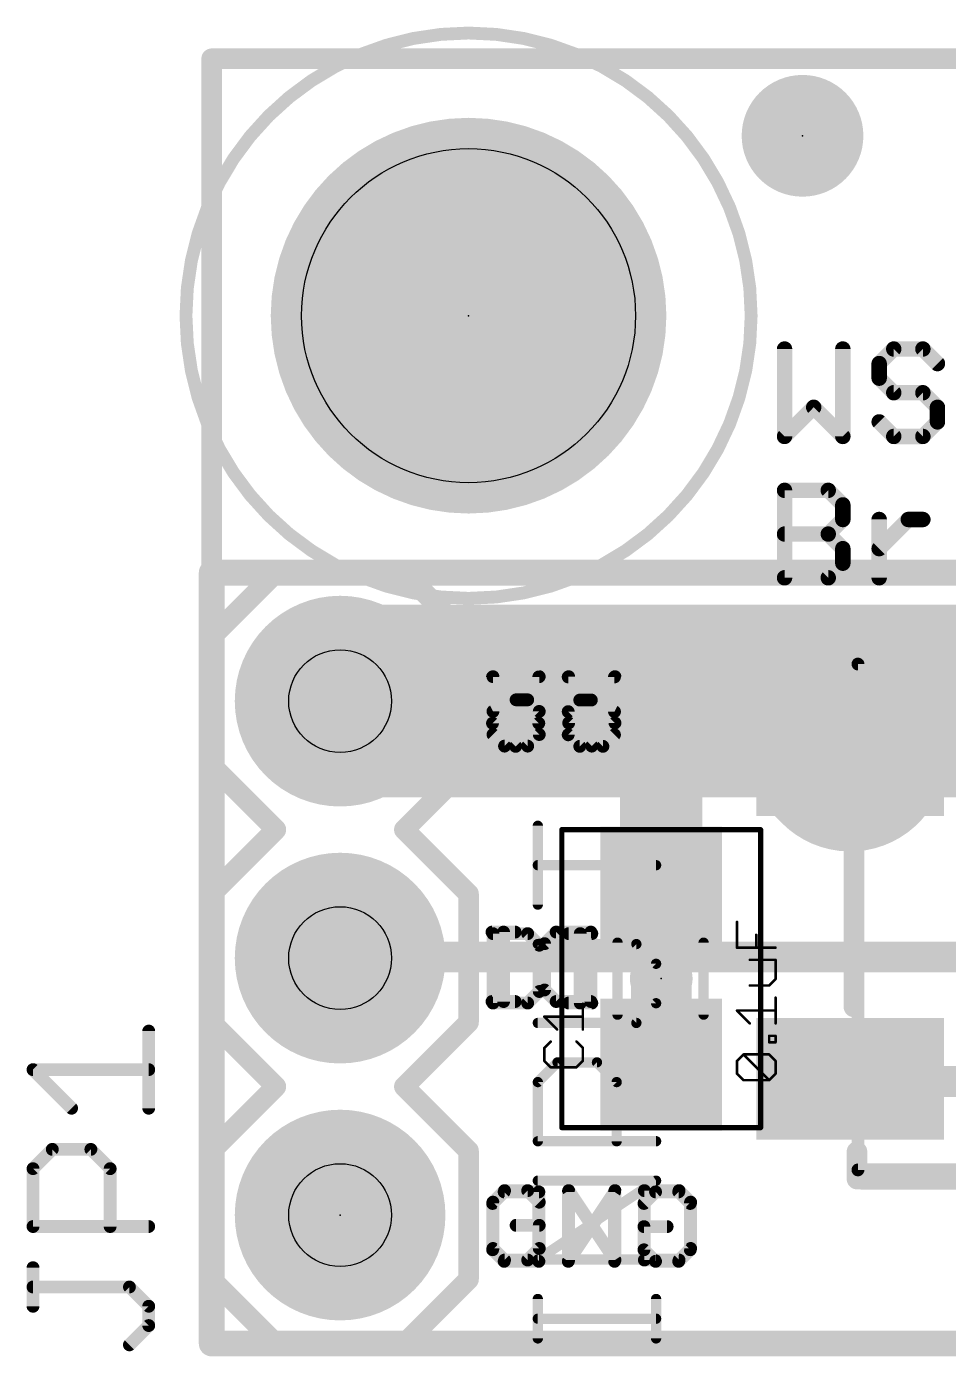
# Model space of a CAD drawing. Extents: x -42 to 65, y -18 to 21.
# Drawn here: x -1.83 to 7.28, y -0.13 to 13.02 of the extents above; entities that cross this region are included whole.
import ezdxf

# ---------------------------------------------------------------- set-up
doc = ezdxf.new("R2010")
doc.units = 0
for name, color, linetype in [('1', 12, 'CONTINUOUS'), ('16', 132, 'CONTINUOUS'), ('17', 110, 'CONTINUOUS'), ('20', 53, 'CONTINUOUS'), ('21', 53, 'CONTINUOUS'), ('22', 53, 'CONTINUOUS'), ('23', 53, 'CONTINUOUS'), ('25', 253, 'CONTINUOUS'), ('27', 253, 'CONTINUOUS'), ('29', 253, 'CONTINUOUS'), ('30', 253, 'CONTINUOUS'), ('31', 253, 'CONTINUOUS'), ('35', 253, 'CONTINUOUS'), ('39', 12, 'CONTINUOUS'), ('41', 12, 'CONTINUOUS'), ('42', 132, 'CONTINUOUS'), ('44', 253, 'CONTINUOUS'), ('51', 53, 'CONTINUOUS')]:
    doc.layers.add(name, color=color, linetype=linetype)

# ---------------------------------------------------------------- blocks, each defined once
blk = doc.blocks.new('RECT')
blk.add_solid([(-0.5, -0.5), (0.5, -0.5), (-0.5, 0.5), (0.5, 0.5)])
blk = doc.blocks.new('PIE')
at = {"const_width": 0.5}
blk.add_lwpolyline([(0, -0.25, 1), (0, 0.25, 1), (0, -0.25)], format="xyb", dxfattribs=at)
blk = doc.blocks.new('ROUNDP')
at = {"const_width": 0.5}
blk.add_lwpolyline([(0, -0.25, 1), (0, 0.25, 1), (0, -0.25)], format="xyb", dxfattribs=at)

msp = doc.modelspace()

# ---------------------------------------------------------------- linework, layer by layer
at = {"layer": '1'}
for points, const_width in [([(0, 7.62), (0, 0)], 0.254), ([(17.78, 7.62), (0, 7.62)], 0.254), ([(1.27, 6.35), (5.08, 6.35)], 1.905), ([(5.08, 6.35), (5.881, 6.35)], 1.905), ([(5.881, 6.35), (5.881, 6.223)], 1.905), ([(5.881, 6.223), (6.0588, 6.223)], 1.905), ([(6.0588, 6.223), (6.0588, 6.0706)], 1.905), ([(6.0588, 6.0706), (6.313, 5.8164)], 1.905), ([(4.699, 5.969), (5.08, 6.35)], 0.8128), ([(4.445, 5.715), (4.699, 5.969)], 0.8128), ([(4.572, 5.969), (4.699, 5.969)], 0.8128), ([(4.445, 4.4568), (4.445, 5.715)], 0.8128), ([(6.3384, 2.591), (6.313, 2.6164)], 0.3048), ([(8.7784, 2.591), (6.3384, 2.591)], 0.3048), ([(0, 0), (17.78, 0)], 0.254)]:
    msp.add_lwpolyline(points, dxfattribs=dict(at, const_width=const_width))
for points, const_width in [([(0.0635, 7.62, 1), (-0.0635, 7.62)], 0.127), ([(0, 7.6835, 1), (0, 7.5565)], 0.127), ([(1.27, 6.8263, 1), (1.27, 5.8738)], 0.9525), ([(5.08, 6.8263, 1), (5.08, 5.8738)], 0.9525), ([(5.08, 5.8738, 1), (5.08, 6.8263)], 0.9525), ([(6.3573, 6.35, 1), (5.4047, 6.35)], 0.9525), ([(5.881, 5.8738, 1), (5.881, 6.8263)], 0.9525), ([(5.881, 6.6993, 1), (5.881, 5.7467)], 0.9525), ([(6.5351, 6.223, 1), (5.5826, 6.223)], 0.9525), ([(6.0588, 5.7467, 1), (6.0588, 6.6993)], 0.9525), ([(6.3956, 6.4074, 1), (5.722, 5.7338)], 0.9525), ([(5.2237, 6.2063, 1), (4.9363, 6.4937)], 0.4064), ([(5.4047, 6.223, 1), (6.3573, 6.223)], 0.9525), ([(5.9762, 5.4796, 1), (6.6498, 6.1532)], 0.9525), ([(5.5826, 6.0706, 1), (6.5351, 6.0706)], 0.9525), ([(4.572, 6.1722, 1), (4.572, 5.7658)], 0.4064), ([(4.5553, 6.1127, 1), (4.8427, 5.8253)], 0.4064), ([(4.8427, 5.8253, 1), (4.5553, 6.1127)], 0.4064), ([(4.699, 5.7658, 1), (4.699, 6.1722)], 0.4064), ([(4.6482, 5.715, 1), (4.2418, 5.715)], 0.4064), ([(4.3013, 5.8587, 1), (4.5887, 5.5713)], 0.4064), ([(4.2418, 4.4568, 1), (4.6482, 4.4568)], 0.4064), ([(6.3669, 2.6703, 1), (6.2591, 2.5625)], 0.1524), ([(6.3384, 2.6672, 1), (6.3384, 2.5148)], 0.1524), ([(6.2845, 2.5371, 1), (6.3923, 2.6449)], 0.1524), ([(0, 0.0635, 1), (0, -0.0635)], 0.127), ([(-0.0635, 0, 1), (0.0635, 0)], 0.127)]:
    msp.add_lwpolyline(points, format="xyb", dxfattribs=dict(at, const_width=const_width))
at = {"layer": '16'}
for points, const_width in [([(0, 7.62), (0, 0)], 0.254), ([(17.78, 7.62), (0, 7.62)], 0.254), ([(16.51, 6.35), (1.27, 6.35)], 1.905), ([(1.27, 3.81), (1.2802, 3.8202)], 0.3048), ([(1.2802, 3.8202), (8.5014, 3.8202)], 0.3048), ([(0, 0), (17.78, 0)], 0.254)]:
    msp.add_lwpolyline(points, dxfattribs=dict(at, const_width=const_width))
for points, const_width in [([(0.0635, 7.62, 1), (-0.0635, 7.62)], 0.127), ([(0, 7.6835, 1), (0, 7.5565)], 0.127), ([(1.27, 6.8263, 1), (1.27, 5.8738)], 0.9525), ([(1.2802, 3.8964, 1), (1.2802, 3.744)], 0.1524), ([(1.334, 3.7663, 1), (1.2263, 3.874)], 0.1524), ([(1.2161, 3.8639, 1), (1.3239, 3.7561)], 0.1524), ([(0, 0.0635, 1), (0, -0.0635)], 0.127), ([(-0.0635, 0, 1), (0.0635, 0)], 0.127)]:
    msp.add_lwpolyline(points, format="xyb", dxfattribs=dict(at, const_width=const_width))
at = {"layer": '20', "const_width": 0.2032}
for points in [[(0, 0), (0, 12.7)], [(0, 12.7), (17.78, 12.7)], [(17.78, 0), (0, 0)]]:
    msp.add_lwpolyline(points, dxfattribs=at)
at = {"layer": '20', "const_width": 0.1016}
for points in [[(0.0508, 12.7, 1), (-0.0508, 12.7)], [(0, 12.7508, 1), (0, 12.6492)], [(0, 0.0508, 1), (0, -0.0508)], [(-0.0508, 0, 1), (0.0508, 0)]]:
    msp.add_lwpolyline(points, format="xyb", dxfattribs=at)
at = {"layer": '20'}
msp.add_circle((2.54, 10.16), 1.651, dxfattribs=at)
at = {"layer": '21'}
for points, const_width in [([(5.6642, 9.8305), (5.6642, 8.9662)], 0.1524), ([(6.2404, 8.9662), (6.2404, 9.8305)], 0.1524), ([(6.7438, 9.8305), (6.5997, 9.6865)], 0.1524), ([(7.0319, 9.8305), (6.7438, 9.8305)], 0.1524), ([(7.1759, 9.6865), (7.0319, 9.8305)], 0.1524), ([(6.5997, 9.6865), (6.5997, 9.5424)], 0.1524), ([(6.5997, 9.5424), (6.7438, 9.3984)], 0.1524), ([(6.7438, 9.3984), (7.0319, 9.3984)], 0.1524), ([(7.0319, 9.3984), (7.1759, 9.2543)], 0.1524), ([(5.6642, 8.9662), (5.9523, 9.2543)], 0.1524), ([(5.9523, 9.2543), (6.2404, 8.9662)], 0.1524), ([(7.1759, 9.2543), (7.1759, 9.1103)], 0.1524), ([(6.7438, 8.9662), (6.5997, 9.1103)], 0.1524), ([(7.1759, 9.1103), (7.0319, 8.9662)], 0.1524), ([(7.0319, 8.9662), (6.7438, 8.9662)], 0.1524), ([(5.6642, 7.5692), (5.6642, 8.4335)], 0.1524), ([(5.6642, 8.4335), (6.0964, 8.4335)], 0.1524), ([(6.0964, 8.4335), (6.2404, 8.2895)], 0.1524), ([(6.2404, 8.2895), (6.2404, 8.1454)], 0.1524), ([(6.2404, 8.1454), (6.0964, 8.0014)], 0.1524), ([(6.5997, 7.5692), (6.5997, 8.1454)], 0.1524), ([(6.5997, 7.8573), (6.8878, 8.1454)], 0.1524), ([(6.8878, 8.1454), (7.0319, 8.1454)], 0.1524), ([(5.6642, 8.0014), (6.0964, 8.0014)], 0.1524), ([(6.0964, 8.0014), (6.2404, 7.8573)], 0.1524), ([(6.2404, 7.8573), (6.2404, 7.7133)], 0.1524), ([(6.2404, 7.7133), (6.0964, 7.5692)], 0.1524), ([(0, 6.985), (0.635, 7.62)], 0.2032), ([(0.635, 7.62), (1.905, 7.62)], 0.2032), ([(1.905, 7.62), (2.54, 6.985)], 0.2032), ([(6.0964, 7.5692), (5.6642, 7.5692)], 0.1524), ([(0, 5.715), (0, 6.985)], 0.2032), ([(2.54, 6.985), (2.54, 5.715)], 0.2032), ([(6.4008, 6.5786), (6.4008, 6.8326)], 0.2032), ([(6.4008, 6.8326), (6.4516, 6.8326)], 0.2032), ([(6.4516, 6.8326), (6.4516, 6.8275)], 0.2032), ([(6.4516, 6.8275), (11.4021, 6.8275)], 0.2032), ([(3.2389, 6.5919), (2.7813, 6.5919)], 0.127), ([(2.7813, 6.5919), (2.7813, 6.2487)], 0.127), ([(3.5297, 6.5919), (3.5297, 6.1343)], 0.127), ([(3.9873, 6.1343), (3.9873, 6.5919)], 0.127), ([(2.7813, 6.2487), (3.0101, 6.3631)], 0.127), ([(3.0101, 6.3631), (3.1245, 6.3631)], 0.127), ([(3.1245, 6.3631), (3.2389, 6.2487)], 0.127), ([(3.2389, 6.2487), (3.2389, 6.0199)], 0.127), ([(3.5297, 6.1343), (3.7585, 5.9055)], 0.127), ([(3.7585, 5.9055), (3.9873, 6.1343)], 0.127), ([(2.8957, 5.9055), (2.7813, 6.0199)], 0.127), ([(3.2389, 6.0199), (3.1245, 5.9055)], 0.127), ([(3.1245, 5.9055), (2.8957, 5.9055)], 0.127), ([(0.635, 5.08), (0, 5.715)], 0.2032), ([(2.54, 5.715), (1.905, 5.08)], 0.2032), ([(0, 4.445), (0.635, 5.08)], 0.2032), ([(1.905, 5.08), (2.54, 4.445)], 0.2032), ([(6.35, 3.3274), (6.35, 5.0292)], 0.2032), ([(0, 3.175), (0, 4.445)], 0.2032), ([(2.54, 4.445), (2.54, 3.175)], 0.2032), ([(2.7813, 4.0519), (2.7813, 3.3655)], 0.127), ([(3.1245, 4.0519), (2.7813, 4.0519)], 0.127), ([(3.2389, 3.9375), (3.1245, 4.0519)], 0.127), ([(3.5297, 4.0519), (3.7585, 4.0519)], 0.127), ([(3.6441, 3.3655), (3.6441, 4.0519)], 0.127), ([(3.2389, 3.4799), (3.2389, 3.9375)], 0.127), ([(4.4145, 3.6068), (4.4755, 3.6068)], 0.5588), ([(2.7813, 3.3655), (3.1245, 3.3655)], 0.127), ([(3.1245, 3.3655), (3.2389, 3.4799)], 0.127), ([(3.5297, 3.3655), (3.7585, 3.3655)], 0.127), ([(0.635, 2.54), (0, 3.175)], 0.2032), ([(2.54, 3.175), (1.905, 2.54)], 0.2032), ([(0, 1.905), (0.635, 2.54)], 0.2032), ([(1.905, 2.54), (2.54, 1.905)], 0.2032), ([(0, 0.635), (0, 1.905)], 0.2032), ([(2.54, 1.905), (2.54, 0.635)], 0.2032), ([(6.3805, 1.8974), (6.3805, 1.6256)], 0.2032), ([(6.3805, 1.6256), (6.4313, 1.6256)], 0.2032), ([(6.4313, 1.6256), (6.4313, 1.6231)], 0.2032), ([(6.4313, 1.6231), (11.3995, 1.6231)], 0.2032), ([(2.8957, 1.5119), (2.7813, 1.3975)], 0.127), ([(2.7813, 1.3975), (2.7813, 0.9399)], 0.127), ([(3.1245, 1.5119), (2.8957, 1.5119)], 0.127), ([(3.2389, 1.3975), (3.1245, 1.5119)], 0.127), ([(3.5297, 0.8255), (3.5297, 1.5119)], 0.127), ([(3.5297, 1.5119), (3.9873, 0.8255)], 0.127), ([(3.9873, 0.8255), (3.9873, 1.5119)], 0.127), ([(4.2781, 1.5119), (4.2781, 0.8255)], 0.127), ([(4.6213, 1.5119), (4.2781, 1.5119)], 0.127), ([(4.7357, 1.3975), (4.6213, 1.5119)], 0.127), ([(4.7357, 0.9399), (4.7357, 1.3975)], 0.127), ([(3.2389, 1.1687), (3.0101, 1.1687)], 0.127), ([(3.2389, 0.9399), (3.2389, 1.1687)], 0.127), ([(2.7813, 0.9399), (2.8957, 0.8255)], 0.127), ([(3.1245, 0.8255), (3.2389, 0.9399)], 0.127), ([(4.6213, 0.8255), (4.7357, 0.9399)], 0.127), ([(2.8957, 0.8255), (3.1245, 0.8255)], 0.127), ([(4.2781, 0.8255), (4.6213, 0.8255)], 0.127), ([(0, 0.635), (0.635, 0)], 0.2032), ([(1.905, 0), (2.54, 0.635)], 0.2032), ([(0.635, 0), (1.905, 0)], 0.2032)]:
    msp.add_lwpolyline(points, dxfattribs=dict(at, const_width=const_width))
for points, const_width in [([(5.7023, 9.8305, 1), (5.6261, 9.8305)], 0.0762), ([(6.2785, 9.8305, 1), (6.2023, 9.8305)], 0.0762), ([(6.7438, 9.8686, 1), (6.7438, 9.7924)], 0.0762), ([(6.7707, 9.8036, 1), (6.7168, 9.8575)], 0.0762), ([(7.0588, 9.8575, 1), (7.0049, 9.8036)], 0.0762), ([(7.0319, 9.7924, 1), (7.0319, 9.8686)], 0.0762), ([(6.6378, 9.6865, 1), (6.5616, 9.6865)], 0.0762), ([(6.5728, 9.7134, 1), (6.6267, 9.6595)], 0.0762), ([(7.149, 9.6595, 1), (7.2029, 9.7134)], 0.0762), ([(6.6267, 9.5694, 1), (6.5728, 9.5155)], 0.0762), ([(6.5616, 9.5424, 1), (6.6378, 9.5424)], 0.0762), ([(6.7438, 9.4365, 1), (6.7438, 9.3603)], 0.0762), ([(7.0588, 9.4253, 1), (7.0049, 9.3714)], 0.0762), ([(7.0319, 9.3603, 1), (7.0319, 9.4365)], 0.0762), ([(6.7168, 9.3714, 1), (6.7707, 9.4253)], 0.0762), ([(5.9793, 9.2813, 1), (5.9254, 9.2274)], 0.0762), ([(5.9793, 9.2274, 1), (5.9254, 9.2813)], 0.0762), ([(7.214, 9.2543, 1), (7.1378, 9.2543)], 0.0762), ([(7.149, 9.2274, 1), (7.2029, 9.2813)], 0.0762), ([(6.6267, 9.1372, 1), (6.5728, 9.0833)], 0.0762), ([(7.1378, 9.1103, 1), (7.214, 9.1103)], 0.0762), ([(7.2029, 9.0833, 1), (7.149, 9.1372)], 0.0762), ([(5.6261, 8.9662, 1), (5.7023, 8.9662)], 0.0762), ([(5.6373, 8.9931, 1), (5.6911, 8.9393)], 0.0762), ([(6.2023, 8.9662, 1), (6.2785, 8.9662)], 0.0762), ([(6.2135, 8.9393, 1), (6.2674, 8.9931)], 0.0762), ([(6.7438, 9.0043, 1), (6.7438, 8.9281)], 0.0762), ([(6.7168, 8.9393, 1), (6.7707, 8.9931)], 0.0762), ([(7.0049, 8.9931, 1), (7.0588, 8.9393)], 0.0762), ([(7.0319, 8.9281, 1), (7.0319, 9.0043)], 0.0762), ([(5.7023, 8.4335, 1), (5.6261, 8.4335)], 0.0762), ([(5.6642, 8.4716, 1), (5.6642, 8.3954)], 0.0762), ([(6.1233, 8.4605, 1), (6.0694, 8.4066)], 0.0762), ([(6.0964, 8.3954, 1), (6.0964, 8.4716)], 0.0762), ([(6.2785, 8.2895, 1), (6.2023, 8.2895)], 0.0762), ([(6.2135, 8.2625, 1), (6.2674, 8.3164)], 0.0762), ([(6.2023, 8.1454, 1), (6.2785, 8.1454)], 0.0762), ([(6.2674, 8.1185, 1), (6.2135, 8.1724)], 0.0762), ([(6.6378, 8.1454, 1), (6.5616, 8.1454)], 0.0762), ([(6.8878, 8.1835, 1), (6.8878, 8.1073)], 0.0762), ([(6.9148, 8.1185, 1), (6.8609, 8.1724)], 0.0762), ([(7.0319, 8.1073, 1), (7.0319, 8.1835)], 0.0762), ([(5.6642, 8.0395, 1), (5.6642, 7.9633)], 0.0762), ([(6.1233, 8.0283, 1), (6.0694, 7.9744)], 0.0762), ([(6.0694, 8.0283, 1), (6.1233, 7.9744)], 0.0762), ([(6.0964, 7.9633, 1), (6.0964, 8.0395)], 0.0762), ([(6.2785, 7.8573, 1), (6.2023, 7.8573)], 0.0762), ([(6.2135, 7.8304, 1), (6.2674, 7.8843)], 0.0762), ([(6.5728, 7.8843, 1), (6.6267, 7.8304)], 0.0762), ([(6.2674, 7.6863, 1), (6.2135, 7.7402)], 0.0762), ([(0.635, 7.6708, 1), (0.635, 7.5692)], 0.1016), ([(0.6709, 7.5841, 1), (0.5991, 7.6559)], 0.1016), ([(1.9409, 7.6559, 1), (1.8691, 7.5841)], 0.1016), ([(1.905, 7.5692, 1), (1.905, 7.6708)], 0.1016), ([(5.6642, 7.6073, 1), (5.6642, 7.5311)], 0.0762), ([(6.0694, 7.5961, 1), (6.1233, 7.5423)], 0.0762), ([(6.0964, 7.5311, 1), (6.0964, 7.6073)], 0.0762), ([(6.2023, 7.7133, 1), (6.2785, 7.7133)], 0.0762), ([(5.6261, 7.5692, 1), (5.7023, 7.5692)], 0.0762), ([(6.5616, 7.5692, 1), (6.6378, 7.5692)], 0.0762), ([(0.0508, 6.985, 1), (-0.0508, 6.985)], 0.1016), ([(-0.0359, 7.0209, 1), (0.0359, 6.9491)], 0.1016), ([(2.5908, 6.985, 1), (2.4892, 6.985)], 0.1016), ([(2.5041, 6.9491, 1), (2.5759, 7.0209)], 0.1016), ([(6.4516, 6.8326, 1), (6.35, 6.8326)], 0.1016), ([(6.4008, 6.8834, 1), (6.4008, 6.7818)], 0.1016), ([(6.5024, 6.8326, 1), (6.4008, 6.8326)], 0.1016), ([(6.4516, 6.8783, 1), (6.4516, 6.7767)], 0.1016), ([(6.4008, 6.8275, 1), (6.5024, 6.8275)], 0.1016), ([(6.4516, 6.7818, 1), (6.4516, 6.8834)], 0.1016), ([(2.8131, 6.5919, 1), (2.7496, 6.5919)], 0.0635), ([(2.7813, 6.6236, 1), (2.7813, 6.5601)], 0.0635), ([(3.2389, 6.5601, 1), (3.2389, 6.6236)], 0.0635), ([(3.5615, 6.5919, 1), (3.498, 6.5919)], 0.0635), ([(4.0191, 6.5919, 1), (3.9556, 6.5919)], 0.0635), ([(6.35, 6.5786, 1), (6.4516, 6.5786)], 0.1016), ([(3.0101, 6.3948, 1), (3.0101, 6.3313)], 0.0635), ([(3.0243, 6.3347, 1), (2.9959, 6.3915)], 0.0635), ([(3.1469, 6.3855, 1), (3.102, 6.3406)], 0.0635), ([(3.1245, 6.3313, 1), (3.1245, 6.3948)], 0.0635), ([(3.2706, 6.2487, 1), (3.2071, 6.2487)], 0.0635), ([(2.7671, 6.2771, 1), (2.7955, 6.2203)], 0.0635), ([(2.7496, 6.2487, 1), (2.8131, 6.2487)], 0.0635), ([(3.2164, 6.2262, 1), (3.2613, 6.2711)], 0.0635), ([(3.5522, 6.1567, 1), (3.5073, 6.1118)], 0.0635), ([(4.0098, 6.1118, 1), (3.9649, 6.1567)], 0.0635), ([(2.8038, 6.0423, 1), (2.7588, 5.9974)], 0.0635), ([(3.2071, 6.0199, 1), (3.2706, 6.0199)], 0.0635), ([(3.2613, 5.9974, 1), (3.2164, 6.0423)], 0.0635), ([(3.498, 6.1343, 1), (3.5615, 6.1343)], 0.0635), ([(3.9556, 6.1343, 1), (4.0191, 6.1343)], 0.0635), ([(2.8957, 5.9372, 1), (2.8957, 5.8738)], 0.0635), ([(2.8732, 5.883, 1), (2.9181, 5.928)], 0.0635), ([(3.102, 5.928, 1), (3.1469, 5.883)], 0.0635), ([(3.1245, 5.8738, 1), (3.1245, 5.9372)], 0.0635), ([(3.7361, 5.928, 1), (3.781, 5.883)], 0.0635), ([(3.7361, 5.883, 1), (3.781, 5.928)], 0.0635), ([(0.0359, 5.7509, 1), (-0.0359, 5.6791)], 0.1016), ([(2.5759, 5.6791, 1), (2.5041, 5.7509)], 0.1016), ([(-0.0508, 5.715, 1), (0.0508, 5.715)], 0.1016), ([(2.4892, 5.715, 1), (2.5908, 5.715)], 0.1016), ([(0.6709, 5.0441, 1), (0.5991, 5.1159)], 0.1016), ([(0.5991, 5.0441, 1), (0.6709, 5.1159)], 0.1016), ([(1.9409, 5.1159, 1), (1.8691, 5.0441)], 0.1016), ([(1.8691, 5.1159, 1), (1.9409, 5.0441)], 0.1016), ([(6.4008, 5.0292, 1), (6.2992, 5.0292)], 0.1016), ([(0.0508, 4.445, 1), (-0.0508, 4.445)], 0.1016), ([(-0.0359, 4.4809, 1), (0.0359, 4.4091)], 0.1016), ([(2.5908, 4.445, 1), (2.4892, 4.445)], 0.1016), ([(2.5041, 4.4091, 1), (2.5759, 4.4809)], 0.1016), ([(2.8131, 4.0519, 1), (2.7496, 4.0519)], 0.0635), ([(2.7813, 4.0836, 1), (2.7813, 4.0201)], 0.0635), ([(3.1469, 4.0743, 1), (3.102, 4.0294)], 0.0635), ([(3.1245, 4.0201, 1), (3.1245, 4.0836)], 0.0635), ([(3.5297, 4.0836, 1), (3.5297, 4.0201)], 0.0635), ([(3.6759, 4.0519, 1), (3.6124, 4.0519)], 0.0635), ([(3.7585, 4.0201, 1), (3.7585, 4.0836)], 0.0635), ([(3.2706, 3.9375, 1), (3.2071, 3.9375)], 0.0635), ([(3.2164, 3.915, 1), (3.2613, 3.9599)], 0.0635), ([(4.4145, 3.7465, 1), (4.4145, 3.4671)], 0.2794), ([(4.4755, 3.4671, 1), (4.4755, 3.7465)], 0.2794), ([(2.7813, 3.3973, 1), (2.7813, 3.3338)], 0.0635), ([(3.102, 3.388, 1), (3.1469, 3.343)], 0.0635), ([(3.1245, 3.3338, 1), (3.1245, 3.3973)], 0.0635), ([(3.2071, 3.4799, 1), (3.2706, 3.4799)], 0.0635), ([(3.2613, 3.4574, 1), (3.2164, 3.5023)], 0.0635), ([(3.5297, 3.3973, 1), (3.5297, 3.3338)], 0.0635), ([(3.7585, 3.3338, 1), (3.7585, 3.3973)], 0.0635), ([(2.7496, 3.3655, 1), (2.8131, 3.3655)], 0.0635), ([(3.6124, 3.3655, 1), (3.6759, 3.3655)], 0.0635), ([(6.2992, 3.3274, 1), (6.4008, 3.3274)], 0.1016), ([(0.0359, 3.2109, 1), (-0.0359, 3.1391)], 0.1016), ([(-0.0508, 3.175, 1), (0.0508, 3.175)], 0.1016), ([(2.4892, 3.175, 1), (2.5908, 3.175)], 0.1016), ([(2.5759, 3.1391, 1), (2.5041, 3.2109)], 0.1016), ([(0.6709, 2.5041, 1), (0.5991, 2.5759)], 0.1016), ([(1.9409, 2.5759, 1), (1.8691, 2.5041)], 0.1016), ([(0.5991, 2.5041, 1), (0.6709, 2.5759)], 0.1016), ([(1.8691, 2.5759, 1), (1.9409, 2.5041)], 0.1016), ([(0.0508, 1.905, 1), (-0.0508, 1.905)], 0.1016), ([(-0.0359, 1.9409, 1), (0.0359, 1.8691)], 0.1016), ([(2.5908, 1.905, 1), (2.4892, 1.905)], 0.1016), ([(2.5041, 1.8691, 1), (2.5759, 1.9409)], 0.1016), ([(6.4313, 1.8974, 1), (6.3297, 1.8974)], 0.1016), ([(6.3805, 1.6764, 1), (6.3805, 1.5748)], 0.1016), ([(6.4821, 1.6256, 1), (6.3805, 1.6256)], 0.1016), ([(6.4313, 1.6739, 1), (6.4313, 1.5723)], 0.1016), ([(6.4313, 1.5748, 1), (6.4313, 1.6764)], 0.1016), ([(6.3297, 1.6256, 1), (6.4313, 1.6256)], 0.1016), ([(6.3805, 1.6231, 1), (6.4821, 1.6231)], 0.1016), ([(2.8131, 1.3975, 1), (2.7496, 1.3975)], 0.0635), ([(2.7588, 1.4199, 1), (2.8038, 1.375)], 0.0635), ([(2.8957, 1.5436, 1), (2.8957, 1.4801)], 0.0635), ([(2.9181, 1.4894, 1), (2.8732, 1.5343)], 0.0635), ([(3.1469, 1.5343, 1), (3.102, 1.4894)], 0.0635), ([(3.1245, 1.4801, 1), (3.1245, 1.5436)], 0.0635), ([(3.2164, 1.375, 1), (3.2613, 1.4199)], 0.0635), ([(3.5561, 1.5295, 1), (3.5033, 1.4943)], 0.0635), ([(3.5615, 1.5119, 1), (3.498, 1.5119)], 0.0635), ([(4.0191, 1.5119, 1), (3.9556, 1.5119)], 0.0635), ([(4.2781, 1.5436, 1), (4.2781, 1.4801)], 0.0635), ([(4.3099, 1.5119, 1), (4.2464, 1.5119)], 0.0635), ([(4.6438, 1.5343, 1), (4.5989, 1.4894)], 0.0635), ([(4.6213, 1.4801, 1), (4.6213, 1.5436)], 0.0635), ([(4.7675, 1.3975, 1), (4.704, 1.3975)], 0.0635), ([(4.7133, 1.375, 1), (4.7582, 1.4199)], 0.0635), ([(3.0101, 1.2004, 1), (3.0101, 1.1369)], 0.0635), ([(3.2706, 1.1687, 1), (3.2071, 1.1687)], 0.0635), ([(3.2389, 1.1369, 1), (3.2389, 1.2004)], 0.0635), ([(2.8038, 0.9623, 1), (2.7588, 0.9174)], 0.0635), ([(2.7496, 0.9399, 1), (2.8131, 0.9399)], 0.0635), ([(3.2071, 0.9399, 1), (3.2706, 0.9399)], 0.0635), ([(3.2613, 0.9174, 1), (3.2164, 0.9623)], 0.0635), ([(4.704, 0.9399, 1), (4.7675, 0.9399)], 0.0635), ([(4.7582, 0.9174, 1), (4.7133, 0.9623)], 0.0635), ([(2.8957, 0.8573, 1), (2.8957, 0.7937)], 0.0635), ([(2.8732, 0.803, 1), (2.9181, 0.848)], 0.0635), ([(3.102, 0.848, 1), (3.1469, 0.803)], 0.0635), ([(3.1245, 0.7937, 1), (3.1245, 0.8573)], 0.0635), ([(3.498, 0.8255, 1), (3.5615, 0.8255)], 0.0635), ([(3.9556, 0.8255, 1), (4.0191, 0.8255)], 0.0635), ([(3.9609, 0.8079, 1), (4.0137, 0.8431)], 0.0635), ([(4.2781, 0.8573, 1), (4.2781, 0.7937)], 0.0635), ([(4.2464, 0.8255, 1), (4.3099, 0.8255)], 0.0635), ([(4.5989, 0.848, 1), (4.6438, 0.803)], 0.0635), ([(4.6213, 0.7937, 1), (4.6213, 0.8573)], 0.0635), ([(0.0359, 0.6709, 1), (-0.0359, 0.5991)], 0.1016), ([(-0.0508, 0.635, 1), (0.0508, 0.635)], 0.1016), ([(2.4892, 0.635, 1), (2.5908, 0.635)], 0.1016), ([(2.5759, 0.5991, 1), (2.5041, 0.6709)], 0.1016), ([(0.635, 0.0508, 1), (0.635, -0.0508)], 0.1016), ([(0.5991, -0.0359, 1), (0.6709, 0.0359)], 0.1016), ([(1.8691, 0.0359, 1), (1.9409, -0.0359)], 0.1016), ([(1.905, -0.0508, 1), (1.905, 0.0508)], 0.1016)]:
    msp.add_lwpolyline(points, format="xyb", dxfattribs=dict(at, const_width=const_width))
at = {"layer": '22', "const_width": 0.127}
for points in [[(2.7767, 6.1318), (2.7767, 6.5893)], [(3.2343, 6.5893), (3.2343, 6.1318)], [(3.5251, 6.5893), (3.9827, 6.5893)], [(3.9827, 6.5893), (3.9827, 6.2462)], [(3.6395, 6.3605), (3.5251, 6.2462)], [(3.5251, 6.2462), (3.5251, 6.0174)], [(3.7539, 6.3605), (3.6395, 6.3605)], [(3.9827, 6.2462), (3.7539, 6.3605)], [(3.0055, 5.903), (2.7767, 6.1318)], [(3.2343, 6.1318), (3.0055, 5.903)], [(3.5251, 6.0174), (3.6395, 5.903)], [(3.8683, 5.903), (3.9827, 6.0174)], [(3.6395, 5.903), (3.8683, 5.903)], [(3.0006, 4.0671), (2.7718, 4.0671)], [(2.8862, 3.3807), (2.8862, 4.0671)], [(3.2915, 3.9527), (3.4059, 4.0671)], [(3.4059, 4.0671), (3.749, 4.0671)], [(3.749, 4.0671), (3.749, 3.3807)], [(3.2915, 3.4951), (3.2915, 3.9527)], [(3.4059, 3.3807), (3.2915, 3.4951)], [(3.0006, 3.3807), (2.7718, 3.3807)], [(3.749, 3.3807), (3.4059, 3.3807)], [(2.7776, 1.3848), (2.892, 1.4992)], [(2.7776, 0.9272), (2.7776, 1.3848)], [(2.892, 1.4992), (3.2352, 1.4992)], [(3.2352, 1.4992), (3.2352, 0.8128)], [(3.9836, 1.4992), (3.526, 0.8128)], [(3.526, 0.8128), (3.526, 1.4992)], [(3.9836, 0.8128), (3.9836, 1.4992)], [(4.2744, 1.3848), (4.3888, 1.4992)], [(4.3888, 1.4992), (4.6176, 1.4992)], [(4.6176, 1.4992), (4.732, 1.3848)], [(4.732, 1.3848), (4.732, 0.9272)], [(4.2744, 0.9272), (4.2744, 1.156)], [(4.2744, 1.156), (4.5032, 1.156)], [(2.892, 0.8128), (2.7776, 0.9272)], [(4.3888, 0.8128), (4.2744, 0.9272)], [(4.732, 0.9272), (4.6176, 0.8128)], [(3.2352, 0.8128), (2.892, 0.8128)], [(4.6176, 0.8128), (4.3888, 0.8128)]]:
    msp.add_lwpolyline(points, dxfattribs=at)
at = {"layer": '22', "const_width": 0.0635}
for points in [[(2.8085, 6.5893, 1), (2.745, 6.5893)], [(3.2661, 6.5893, 1), (3.2026, 6.5893)], [(3.5251, 6.6211, 1), (3.5251, 6.5576)], [(4.0145, 6.5893, 1), (3.951, 6.5893)], [(3.9827, 6.5576, 1), (3.9827, 6.6211)], [(3.5569, 6.2462, 1), (3.4934, 6.2462)], [(3.6395, 6.3923, 1), (3.6395, 6.3288)], [(3.662, 6.3381, 1), (3.6171, 6.383)], [(3.7681, 6.3889, 1), (3.7397, 6.3322)], [(3.7539, 6.3288, 1), (3.7539, 6.3923)], [(2.7992, 6.1542, 1), (2.7543, 6.1093)], [(3.2568, 6.1093, 1), (3.2119, 6.1542)], [(3.5027, 6.2686, 1), (3.5476, 6.2237)], [(3.951, 6.2462, 1), (4.0145, 6.2462)], [(3.9685, 6.2178, 1), (3.9969, 6.2745)], [(2.745, 6.1318, 1), (2.8085, 6.1318)], [(3.2026, 6.1318, 1), (3.2661, 6.1318)], [(3.4934, 6.0174, 1), (3.5569, 6.0174)], [(3.5476, 6.0398, 1), (3.5027, 5.9949)], [(4.0052, 5.9949, 1), (3.9603, 6.0398)], [(2.9831, 5.9254, 1), (3.028, 5.8805)], [(2.9831, 5.8805, 1), (3.028, 5.9254)], [(3.6395, 5.9347, 1), (3.6395, 5.8712)], [(3.6171, 5.8805, 1), (3.662, 5.9254)], [(3.8459, 5.9254, 1), (3.8908, 5.8805)], [(3.8683, 5.8712, 1), (3.8683, 5.9347)], [(2.7718, 4.0989, 1), (2.7718, 4.0354)], [(2.918, 4.0671, 1), (2.8545, 4.0671)], [(3.0006, 4.0354, 1), (3.0006, 4.0989)], [(3.4059, 4.0989, 1), (3.4059, 4.0354)], [(3.4283, 4.0447, 1), (3.3834, 4.0896)], [(3.7808, 4.0671, 1), (3.7173, 4.0671)], [(3.749, 4.0354, 1), (3.749, 4.0989)], [(3.3232, 3.9527, 1), (3.2597, 3.9527)], [(3.269, 3.9752, 1), (3.3139, 3.9303)], [(3.3139, 3.5176, 1), (3.269, 3.4727)], [(2.7718, 3.4125, 1), (2.7718, 3.349)], [(3.0006, 3.349, 1), (3.0006, 3.4125)], [(3.2597, 3.4951, 1), (3.3232, 3.4951)], [(3.4059, 3.4125, 1), (3.4059, 3.349)], [(3.3834, 3.3583, 1), (3.4283, 3.4032)], [(3.749, 3.349, 1), (3.749, 3.4125)], [(2.8545, 3.3807, 1), (2.918, 3.3807)], [(3.7173, 3.3807, 1), (3.7808, 3.3807)], [(2.8093, 1.3848, 1), (2.7458, 1.3848)], [(2.892, 1.5309, 1), (2.892, 1.4674)], [(2.9144, 1.4767, 1), (2.8695, 1.5216)], [(3.2669, 1.4992, 1), (3.2034, 1.4992)], [(3.2352, 1.4674, 1), (3.2352, 1.5309)], [(3.5578, 1.4992, 1), (3.4943, 1.4992)], [(4.0154, 1.4992, 1), (3.9519, 1.4992)], [(4.01, 1.4816, 1), (3.9572, 1.5168)], [(4.3888, 1.5309, 1), (4.3888, 1.4674)], [(4.4113, 1.4767, 1), (4.3664, 1.5216)], [(4.6401, 1.5216, 1), (4.5952, 1.4767)], [(4.6176, 1.4674, 1), (4.6176, 1.5309)], [(4.7638, 1.3848, 1), (4.7003, 1.3848)], [(2.7551, 1.4072, 1), (2.8, 1.3623)], [(4.252, 1.4072, 1), (4.2969, 1.3623)], [(4.7096, 1.3623, 1), (4.7545, 1.4072)], [(4.2744, 1.1877, 1), (4.2744, 1.1242)], [(4.3062, 1.156, 1), (4.2427, 1.156)], [(4.5032, 1.1242, 1), (4.5032, 1.1877)], [(2.7458, 0.9272, 1), (2.8093, 0.9272)], [(2.8, 0.9496, 1), (2.7551, 0.9047)], [(4.2969, 0.9496, 1), (4.252, 0.9047)], [(4.2427, 0.9272, 1), (4.3062, 0.9272)], [(4.7003, 0.9272, 1), (4.7638, 0.9272)], [(4.7545, 0.9047, 1), (4.7096, 0.9496)], [(2.892, 0.8446, 1), (2.892, 0.7811)], [(2.8695, 0.7903, 1), (2.9144, 0.8353)], [(3.2034, 0.8128, 1), (3.2669, 0.8128)], [(3.2352, 0.7811, 1), (3.2352, 0.8446)], [(3.4996, 0.8304, 1), (3.5524, 0.7952)], [(3.4943, 0.8128, 1), (3.5578, 0.8128)], [(3.9519, 0.8128, 1), (4.0154, 0.8128)], [(4.3888, 0.8446, 1), (4.3888, 0.7811)], [(4.3664, 0.7903, 1), (4.4113, 0.8353)], [(4.5952, 0.8353, 1), (4.6401, 0.7903)], [(4.6176, 0.7811, 1), (4.6176, 0.8446)]]:
    msp.add_lwpolyline(points, format="xyb", dxfattribs=at)
at = {"layer": '23'}
for p in [(5.842, 11.938), (2.54, 10.16), (4.445, 3.6068), (1.27, 1.27)]:
    msp.add_point(p, dxfattribs=at)
at = {"layer": '25'}
for points, const_width in [([(3.6703, 3.1047), (3.6703, 3.3589)], 0.0254), ([(3.4161, 3.1047), (3.289, 3.2318)], 0.0254), ([(3.289, 3.2318), (3.6703, 3.2318)], 0.0254), ([(-0.6223, 2.3261), (-0.6223, 3.0887)], 0.127), ([(3.3525, 2.9847), (3.289, 2.9212)], 0.0254), ([(3.289, 2.9212), (3.289, 2.7941)], 0.0254), ([(3.6703, 2.9212), (3.6067, 2.9847)], 0.0254), ([(3.6703, 2.7941), (3.6703, 2.9212)], 0.0254), ([(-1.385, 2.3261), (-1.7663, 2.7074)], 0.127), ([(-1.7663, 2.7074), (-0.6223, 2.7074)], 0.127), ([(3.289, 2.7941), (3.3525, 2.7305)], 0.0254), ([(3.6067, 2.7305), (3.6703, 2.7941)], 0.0254), ([(3.3525, 2.7305), (3.6067, 2.7305)], 0.0254), ([(-1.7663, 1.7287), (-1.5756, 1.9193)], 0.127), ([(-1.5756, 1.9193), (-1.1943, 1.9193)], 0.127), ([(-1.1943, 1.9193), (-1.0036, 1.7287)], 0.127), ([(-1.7663, 1.1567), (-1.7663, 1.7287)], 0.127), ([(-1.0036, 1.7287), (-1.0036, 1.1567)], 0.127), ([(-0.6223, 1.1567), (-1.7663, 1.1567)], 0.127), ([(-1.7663, 0.3686), (-1.7663, 0.75)], 0.127), ([(-0.813, 0.5593), (-1.7663, 0.5593)], 0.127), ([(-0.6223, 0.3686), (-0.813, 0.5593)], 0.127), ([(-0.6223, 0.178), (-0.6223, 0.3686)], 0.127), ([(-0.813, -0.0127), (-0.6223, 0.178)], 0.127)]:
    msp.add_lwpolyline(points, dxfattribs=dict(at, const_width=const_width))
for points, const_width in [([(3.6766, 3.3589, 1), (3.664, 3.3589)], 0.0127), ([(3.2935, 3.2363, 1), (3.2845, 3.2273)], 0.0127), ([(3.289, 3.2382, 1), (3.289, 3.2255)], 0.0127), ([(3.6703, 3.2255, 1), (3.6703, 3.2382)], 0.0127), ([(-0.5906, 3.0887, 1), (-0.6541, 3.0887)], 0.0635), ([(3.4116, 3.1002, 1), (3.4206, 3.1092)], 0.0127), ([(3.664, 3.1047, 1), (3.6766, 3.1047)], 0.0127), ([(3.2953, 2.9212, 1), (3.2826, 2.9212)], 0.0127), ([(3.2845, 2.9257, 1), (3.2935, 2.9167)], 0.0127), ([(3.357, 2.9802, 1), (3.348, 2.9892)], 0.0127), ([(3.6112, 2.9892, 1), (3.6023, 2.9802)], 0.0127), ([(3.6766, 2.9212, 1), (3.664, 2.9212)], 0.0127), ([(3.6658, 2.9167, 1), (3.6748, 2.9257)], 0.0127), ([(-1.7663, 2.7392, 1), (-1.7663, 2.6757)], 0.0635), ([(-1.7438, 2.7299, 1), (-1.7887, 2.685)], 0.0635), ([(-0.6223, 2.6757, 1), (-0.6223, 2.7392)], 0.0635), ([(3.2826, 2.7941, 1), (3.2953, 2.7941)], 0.0127), ([(3.2935, 2.7985, 1), (3.2845, 2.7896)], 0.0127), ([(3.664, 2.7941, 1), (3.6766, 2.7941)], 0.0127), ([(3.6748, 2.7896, 1), (3.6658, 2.7985)], 0.0127), ([(3.3525, 2.7369, 1), (3.3525, 2.7242)], 0.0127), ([(3.348, 2.726, 1), (3.357, 2.735)], 0.0127), ([(3.6023, 2.735, 1), (3.6112, 2.726)], 0.0127), ([(3.6067, 2.7242, 1), (3.6067, 2.7369)], 0.0127), ([(-1.4074, 2.3036, 1), (-1.3625, 2.3485)], 0.0635), ([(-0.6541, 2.3261, 1), (-0.5906, 2.3261)], 0.0635), ([(-1.5756, 1.9511, 1), (-1.5756, 1.8876)], 0.0635), ([(-1.5532, 1.8969, 1), (-1.5981, 1.9418)], 0.0635), ([(-1.1718, 1.9418, 1), (-1.2167, 1.8969)], 0.0635), ([(-1.1943, 1.8876, 1), (-1.1943, 1.9511)], 0.0635), ([(-1.7345, 1.7287, 1), (-1.798, 1.7287)], 0.0635), ([(-1.7887, 1.7511, 1), (-1.7438, 1.7062)], 0.0635), ([(-0.9719, 1.7287, 1), (-1.0354, 1.7287)], 0.0635), ([(-1.0261, 1.7062, 1), (-0.9812, 1.7511)], 0.0635), ([(-1.7663, 1.1884, 1), (-1.7663, 1.1249)], 0.0635), ([(-1.798, 1.1567, 1), (-1.7345, 1.1567)], 0.0635), ([(-1.0354, 1.1567, 1), (-0.9719, 1.1567)], 0.0635), ([(-0.6223, 1.1249, 1), (-0.6223, 1.1884)], 0.0635), ([(-1.7345, 0.75, 1), (-1.798, 0.75)], 0.0635), ([(-1.7663, 0.591, 1), (-1.7663, 0.5275)], 0.0635), ([(-0.7905, 0.5817, 1), (-0.8354, 0.5368)], 0.0635), ([(-0.813, 0.5275, 1), (-0.813, 0.591)], 0.0635), ([(-1.798, 0.3686, 1), (-1.7345, 0.3686)], 0.0635), ([(-0.5906, 0.3686, 1), (-0.6541, 0.3686)], 0.0635), ([(-0.6448, 0.3462, 1), (-0.5998, 0.3911)], 0.0635), ([(-0.6541, 0.178, 1), (-0.5906, 0.178)], 0.0635), ([(-0.5998, 0.1555, 1), (-0.6448, 0.2004)], 0.0635), ([(-0.8354, 0.0098, 1), (-0.7905, -0.0352)], 0.0635)]:
    msp.add_lwpolyline(points, format="xyb", dxfattribs=dict(at, const_width=const_width))
at = {"layer": '27'}
for points, const_width in [([(3.2248, 4.3386), (3.2248, 5.1182)], 0.1016), ([(4.3942, 4.7284), (3.2248, 4.7284)], 0.1016), ([(5.194, 3.9132), (5.194, 4.1674)], 0.0254), ([(4.1993, 3.9488), (3.2248, 3.9488)], 0.1016), ([(4.3942, 3.7539), (4.1993, 3.9488)], 0.1016), ([(5.3846, 3.9132), (5.3846, 4.0403)], 0.0254), ([(5.5753, 3.9132), (5.194, 3.9132)], 0.0254), ([(4.3942, 3.3641), (4.3942, 3.7539)], 0.1016), ([(5.5753, 3.7932), (5.3211, 3.7932)], 0.0254), ([(5.5753, 3.6026), (5.5753, 3.7932)], 0.0254), ([(5.3211, 3.539), (5.5117, 3.539)], 0.0254), ([(5.5117, 3.539), (5.5753, 3.6026)], 0.0254), ([(5.5753, 3.1648), (5.5753, 3.419)], 0.0254), ([(4.1993, 3.1692), (4.3942, 3.3641)], 0.1016), ([(5.3211, 3.1648), (5.194, 3.2919)], 0.0254), ([(5.194, 3.2919), (5.5753, 3.2919)], 0.0254), ([(3.2248, 3.1692), (4.1993, 3.1692)], 0.1016), ([(5.5117, 2.9777), (5.5117, 3.0413)], 0.0254), ([(5.5117, 3.0413), (5.5753, 3.0413)], 0.0254), ([(5.5753, 3.0413), (5.5753, 2.9777)], 0.0254), ([(5.5753, 2.9777), (5.5117, 2.9777)], 0.0254), ([(3.2248, 2.5845), (3.4197, 2.7794)], 0.1016), ([(3.4197, 2.7794), (3.8095, 2.7794)], 0.1016), ([(3.8095, 2.7794), (4.0044, 2.5845)], 0.1016), ([(5.194, 2.7942), (5.2575, 2.8577)], 0.0254), ([(5.194, 2.6671), (5.194, 2.7942)], 0.0254), ([(5.2575, 2.8577), (5.5117, 2.8577)], 0.0254), ([(5.5117, 2.6035), (5.2575, 2.8577)], 0.0254), ([(5.5117, 2.8577), (5.5753, 2.7942)], 0.0254), ([(5.5753, 2.7942), (5.5753, 2.6671)], 0.0254), ([(3.2248, 1.9998), (3.2248, 2.5845)], 0.1016), ([(4.0044, 2.5845), (4.0044, 1.9998)], 0.1016), ([(5.2575, 2.6035), (5.194, 2.6671)], 0.0254), ([(5.5753, 2.6671), (5.5117, 2.6035)], 0.0254), ([(5.5117, 2.6035), (5.2575, 2.6035)], 0.0254), ([(4.3942, 1.9998), (3.2248, 1.9998)], 0.1016), ([(3.2248, 0.8304), (4.3942, 1.61)], 0.1016), ([(4.3942, 1.61), (3.2248, 1.61)], 0.1016), ([(4.3942, 0.8304), (3.2248, 0.8304)], 0.1016), ([(3.2248, 0.0508), (3.2248, 0.4406)], 0.1016), ([(4.3942, 0.0508), (4.3942, 0.4406)], 0.1016), ([(4.3942, 0.2457), (3.2248, 0.2457)], 0.1016)]:
    msp.add_lwpolyline(points, dxfattribs=dict(at, const_width=const_width))
for points, const_width in [([(3.2502, 5.1182, 1), (3.1994, 5.1182)], 0.0508), ([(3.2248, 4.7538, 1), (3.2248, 4.703)], 0.0508), ([(4.3942, 4.703, 1), (4.3942, 4.7538)], 0.0508), ([(3.1994, 4.3386, 1), (3.2502, 4.3386)], 0.0508), ([(5.2003, 4.1674, 1), (5.1876, 4.1674)], 0.0127), ([(3.2248, 3.9742, 1), (3.2248, 3.9234)], 0.0508), ([(4.2173, 3.9667, 1), (4.1813, 3.9308)], 0.0508), ([(4.1993, 3.9234, 1), (4.1993, 3.9742)], 0.0508), ([(5.391, 4.0403, 1), (5.3783, 4.0403)], 0.0127), ([(5.1876, 3.9132, 1), (5.2003, 3.9132)], 0.0127), ([(5.194, 3.9196, 1), (5.194, 3.9069)], 0.0127), ([(5.3783, 3.9132, 1), (5.391, 3.9132)], 0.0127), ([(5.5753, 3.9069, 1), (5.5753, 3.9196)], 0.0127), ([(4.4196, 3.7539, 1), (4.3688, 3.7539)], 0.0508), ([(4.3762, 3.7359, 1), (4.4122, 3.7718)], 0.0508), ([(5.3211, 3.7996, 1), (5.3211, 3.7869)], 0.0127), ([(5.5817, 3.7932, 1), (5.569, 3.7932)], 0.0127), ([(5.5753, 3.7869, 1), (5.5753, 3.7996)], 0.0127), ([(5.3211, 3.5454, 1), (5.3211, 3.5327)], 0.0127), ([(5.5073, 3.5435, 1), (5.5162, 3.5345)], 0.0127), ([(5.5117, 3.5327, 1), (5.5117, 3.5454)], 0.0127), ([(5.569, 3.6026, 1), (5.5817, 3.6026)], 0.0127), ([(5.5798, 3.5981, 1), (5.5708, 3.6071)], 0.0127), ([(5.5817, 3.419, 1), (5.569, 3.419)], 0.0127), ([(4.3688, 3.3641, 1), (4.4196, 3.3641)], 0.0508), ([(4.4122, 3.3461, 1), (4.3762, 3.382)], 0.0508), ([(5.1985, 3.2964, 1), (5.1895, 3.2874)], 0.0127), ([(5.194, 3.2983, 1), (5.194, 3.2856)], 0.0127), ([(5.5753, 3.2856, 1), (5.5753, 3.2983)], 0.0127), ([(3.2248, 3.1946, 1), (3.2248, 3.1438)], 0.0508), ([(4.1813, 3.1872, 1), (4.2173, 3.1512)], 0.0508), ([(4.1993, 3.1438, 1), (4.1993, 3.1946)], 0.0508), ([(5.3166, 3.1603, 1), (5.3256, 3.1693)], 0.0127), ([(5.569, 3.1648, 1), (5.5817, 3.1648)], 0.0127), ([(5.5181, 3.0413, 1), (5.5054, 3.0413)], 0.0127), ([(5.5117, 3.0476, 1), (5.5117, 3.0349)], 0.0127), ([(5.5817, 3.0413, 1), (5.569, 3.0413)], 0.0127), ([(5.5753, 3.0349, 1), (5.5753, 3.0476)], 0.0127), ([(5.5117, 2.9841, 1), (5.5117, 2.9714)], 0.0127), ([(5.5054, 2.9777, 1), (5.5181, 2.9777)], 0.0127), ([(5.569, 2.9777, 1), (5.5817, 2.9777)], 0.0127), ([(5.5753, 2.9714, 1), (5.5753, 2.9841)], 0.0127), ([(3.4197, 2.8048, 1), (3.4197, 2.754)], 0.0508), ([(3.4377, 2.7614, 1), (3.4017, 2.7974)], 0.0508), ([(3.8275, 2.7974, 1), (3.7915, 2.7614)], 0.0508), ([(3.8095, 2.754, 1), (3.8095, 2.8048)], 0.0508), ([(5.2003, 2.7942, 1), (5.1876, 2.7942)], 0.0127), ([(5.1895, 2.7987, 1), (5.1985, 2.7897)], 0.0127), ([(5.2575, 2.8641, 1), (5.2575, 2.8514)], 0.0127), ([(5.262, 2.8622, 1), (5.253, 2.8532)], 0.0127), ([(5.262, 2.8532, 1), (5.253, 2.8622)], 0.0127), ([(5.5162, 2.8622, 1), (5.5073, 2.8532)], 0.0127), ([(5.5117, 2.8514, 1), (5.5117, 2.8641)], 0.0127), ([(5.5817, 2.7942, 1), (5.569, 2.7942)], 0.0127), ([(5.5708, 2.7897, 1), (5.5798, 2.7987)], 0.0127), ([(3.2502, 2.5845, 1), (3.1994, 2.5845)], 0.0508), ([(4.0298, 2.5845, 1), (3.979, 2.5845)], 0.0508), ([(5.1876, 2.6671, 1), (5.2003, 2.6671)], 0.0127), ([(5.1985, 2.6715, 1), (5.1895, 2.6626)], 0.0127), ([(5.569, 2.6671, 1), (5.5817, 2.6671)], 0.0127), ([(5.5798, 2.6626, 1), (5.5708, 2.6715)], 0.0127), ([(3.2068, 2.6025, 1), (3.2428, 2.5665)], 0.0508), ([(3.9864, 2.5665, 1), (4.0224, 2.6025)], 0.0508), ([(5.2575, 2.6098, 1), (5.2575, 2.5972)], 0.0127), ([(5.253, 2.599, 1), (5.262, 2.608)], 0.0127), ([(5.5073, 2.608, 1), (5.5162, 2.599)], 0.0127), ([(5.5073, 2.599, 1), (5.5162, 2.608)], 0.0127), ([(5.5117, 2.5972, 1), (5.5117, 2.6098)], 0.0127), ([(3.2248, 2.0252, 1), (3.2248, 1.9744)], 0.0508), ([(3.1994, 1.9998, 1), (3.2502, 1.9998)], 0.0508), ([(3.979, 1.9998, 1), (4.0298, 1.9998)], 0.0508), ([(4.3942, 1.9744, 1), (4.3942, 2.0252)], 0.0508), ([(3.2248, 1.6354, 1), (3.2248, 1.5846)], 0.0508), ([(4.4083, 1.5889, 1), (4.3801, 1.6311)], 0.0508), ([(4.3942, 1.5846, 1), (4.3942, 1.6354)], 0.0508), ([(3.2248, 0.8558, 1), (3.2248, 0.805)], 0.0508), ([(3.2107, 0.8515, 1), (3.2389, 0.8093)], 0.0508), ([(4.3942, 0.805, 1), (4.3942, 0.8558)], 0.0508), ([(3.2502, 0.4406, 1), (3.1994, 0.4406)], 0.0508), ([(4.4196, 0.4406, 1), (4.3688, 0.4406)], 0.0508), ([(3.2248, 0.2711, 1), (3.2248, 0.2203)], 0.0508), ([(4.3942, 0.2203, 1), (4.3942, 0.2711)], 0.0508), ([(3.1994, 0.0508, 1), (3.2502, 0.0508)], 0.0508), ([(4.3688, 0.0508, 1), (4.4196, 0.0508)], 0.0508)]:
    msp.add_lwpolyline(points, format="xyb", dxfattribs=dict(at, const_width=const_width))
at = {"layer": '29', "const_width": 1.7526}
msp.add_lwpolyline([(2.54, 9.2837, 1), (2.54, 11.0363, 1), (2.54, 9.2837)], format="xyb", dxfattribs=at)
at = {"layer": '30', "const_width": 1.7526}
msp.add_lwpolyline([(2.54, 9.2837, 1), (2.54, 11.0363, 1), (2.54, 9.2837)], format="xyb", dxfattribs=at)
at = {"layer": '39'}
for points, const_width in [([(2.54, 7.366, 1), (2.54, 12.954, 1), (2.54, 7.366)], 0.127), ([(3.4747, 5.0798, 1), (3.4493, 5.0798)], 0.0254), ([(3.462, 5.0925, 1), (3.462, 5.0671)], 0.0254), ([(5.4407, 5.0798, 1), (5.4153, 5.0798)], 0.0254), ([(5.428, 5.0671, 1), (5.428, 5.0925)], 0.0254), ([(3.462, 2.1465, 1), (3.462, 2.1211)], 0.0254), ([(3.4493, 2.1338, 1), (3.4747, 2.1338)], 0.0254), ([(5.4153, 2.1338, 1), (5.4407, 2.1338)], 0.0254), ([(5.428, 2.1211, 1), (5.428, 2.1465)], 0.0254)]:
    msp.add_lwpolyline(points, format="xyb", dxfattribs=dict(at, const_width=const_width))
at = {"layer": '39', "const_width": 0.0508}
for points in [[(3.462, 2.1338), (3.462, 5.0798)], [(3.462, 5.0798), (5.428, 5.0798)], [(5.428, 5.0798), (5.428, 2.1338)], [(5.428, 2.1338), (3.462, 2.1338)]]:
    msp.add_lwpolyline(points, dxfattribs=at)
at = {"layer": '41'}
for points, const_width in [([(2.54, 12.0142, 1), (2.54, 8.3058)], 0.2032), ([(2.54, 8.3058, 1), (2.54, 12.0142)], 0.2032), ([(2.54, 12.065, 1), (2.54, 11.9634)], 0.1016), ([(2.54, 11.9634, 1), (2.54, 12.065)], 0.1016), ([(2.54, 8.3566, 1), (2.54, 8.255)], 0.1016), ([(2.54, 8.255, 1), (2.54, 8.3566)], 0.1016)]:
    msp.add_lwpolyline(points, format="xyb", dxfattribs=dict(at, const_width=const_width))
at = {"layer": '42'}
for points, const_width in [([(2.54, 12.0142, 1), (2.54, 8.3058)], 0.2032), ([(2.54, 8.3058, 1), (2.54, 12.0142)], 0.2032), ([(2.54, 12.065, 1), (2.54, 11.9634)], 0.1016), ([(2.54, 11.9634, 1), (2.54, 12.065)], 0.1016), ([(2.54, 8.3566, 1), (2.54, 8.255)], 0.1016), ([(2.54, 8.255, 1), (2.54, 8.3566)], 0.1016)]:
    msp.add_lwpolyline(points, format="xyb", dxfattribs=dict(at, const_width=const_width))
at = {"layer": '44'}
for centre in [(1.27, 6.35), (1.27, 3.81), (1.27, 1.27)]:
    msp.add_circle(centre, 0.508, dxfattribs=at)
at = {"layer": '51'}
for points, const_width in [([(6.39, 6.7164), (6.39, 1.7164)], 0.127), ([(11.39, 6.7164), (6.39, 6.7164)], 0.127), ([(4.013, 3.2508), (4.013, 3.9628)], 0.1016), ([(4.864, 3.2508), (4.864, 3.9628)], 0.1016), ([(6.39, 1.7164), (11.39, 1.7164)], 0.127)]:
    msp.add_lwpolyline(points, dxfattribs=dict(at, const_width=const_width))
for points, const_width in [([(6.4218, 6.7164, 1), (6.3583, 6.7164)], 0.0635), ([(6.39, 6.7481, 1), (6.39, 6.6847)], 0.0635), ([(4.0384, 3.9628, 1), (3.9876, 3.9628)], 0.0508), ([(4.8894, 3.9628, 1), (4.8386, 3.9628)], 0.0508), ([(3.9876, 3.2508, 1), (4.0384, 3.2508)], 0.0508), ([(4.8386, 3.2508, 1), (4.8894, 3.2508)], 0.0508), ([(6.39, 1.7482, 1), (6.39, 1.6847)], 0.0635), ([(6.3583, 1.7164, 1), (6.4218, 1.7164)], 0.0635)]:
    msp.add_lwpolyline(points, format="xyb", dxfattribs=dict(at, const_width=const_width))

# ---------------------------------------------------------------- block references
at = {"layer": '1'}
msp.add_blockref('PIE', (5.842, 11.938), dxfattribs=at)
at = {"layer": '1', "xscale": 1.651}
for p in [(6.313, 5.8164), (6.313, 2.6164)]:
    msp.add_blockref('RECT', p, dxfattribs=at)
at = {"layer": '1', "xscale": 1.1, "rotation": 90}
for p in [(4.445, 4.4568), (4.445, 2.7568)]:
    msp.add_blockref('RECT', p, dxfattribs=at)
at = {"layer": '17', "xscale": 1.8796, "yscale": 1.8796, "rotation": 180}
for p in [(1.27, 6.35), (1.27, 6.35), (1.27, 3.81), (1.27, 3.81), (1.27, 1.27), (1.27, 1.27)]:
    msp.add_blockref('ROUNDP', p, dxfattribs=at)
at = {"layer": '29', "yscale": 1.2032}
for name, p, xscale in [('PIE', (5.842, 11.938), 1.2032), ('RECT', (6.313, 5.8164), 1.8542), ('RECT', (6.313, 2.6164), 1.8542)]:
    msp.add_blockref(name, p, dxfattribs=dict(at, xscale=xscale))
at = {"layer": '29'}
for name, p, xscale, yscale, rotation in [('ROUNDP', (1.27, 6.35), 2.0828, 2.0828, 180), ('RECT', (4.445, 4.4568), 1.3032, 1.2032, 90), ('ROUNDP', (1.27, 3.81), 2.0828, 2.0828, 180), ('RECT', (4.445, 2.7568), 1.3032, 1.2032, 90), ('ROUNDP', (1.27, 1.27), 2.0828, 2.0828, 180)]:
    msp.add_blockref(name, p, dxfattribs=dict(at, xscale=xscale, yscale=yscale, rotation=rotation))
at = {"layer": '30', "xscale": 2.0828, "yscale": 2.0828, "rotation": 180}
for p in [(1.27, 6.35), (1.27, 3.81), (1.27, 1.27)]:
    msp.add_blockref('ROUNDP', p, dxfattribs=at)
at = {"layer": '31', "xscale": 1.651}
for p in [(6.313, 5.8164), (6.313, 2.6164)]:
    msp.add_blockref('RECT', p, dxfattribs=at)
at = {"layer": '31', "xscale": 1.1, "rotation": 90}
for p in [(4.445, 4.4568), (4.445, 2.7568)]:
    msp.add_blockref('RECT', p, dxfattribs=at)
at = {"layer": '35', "xscale": 0.3998, "yscale": 0.6, "rotation": 90}
msp.add_blockref('RECT', (4.445, 3.6068), dxfattribs=at)
at = {"layer": '51', "rotation": 90}
for p, xscale, yscale in [((1.27, 6.35), 0.508, 0.508), ((4.4399, 4.1871), 0.5001, 0.95), ((1.27, 3.81), 0.508, 0.508), ((4.4399, 3.0187), 0.5001, 0.95), ((1.27, 1.27), 0.508, 0.508)]:
    msp.add_blockref('RECT', p, dxfattribs=dict(at, xscale=xscale, yscale=yscale))

doc.saveas('drawing.dxf')
